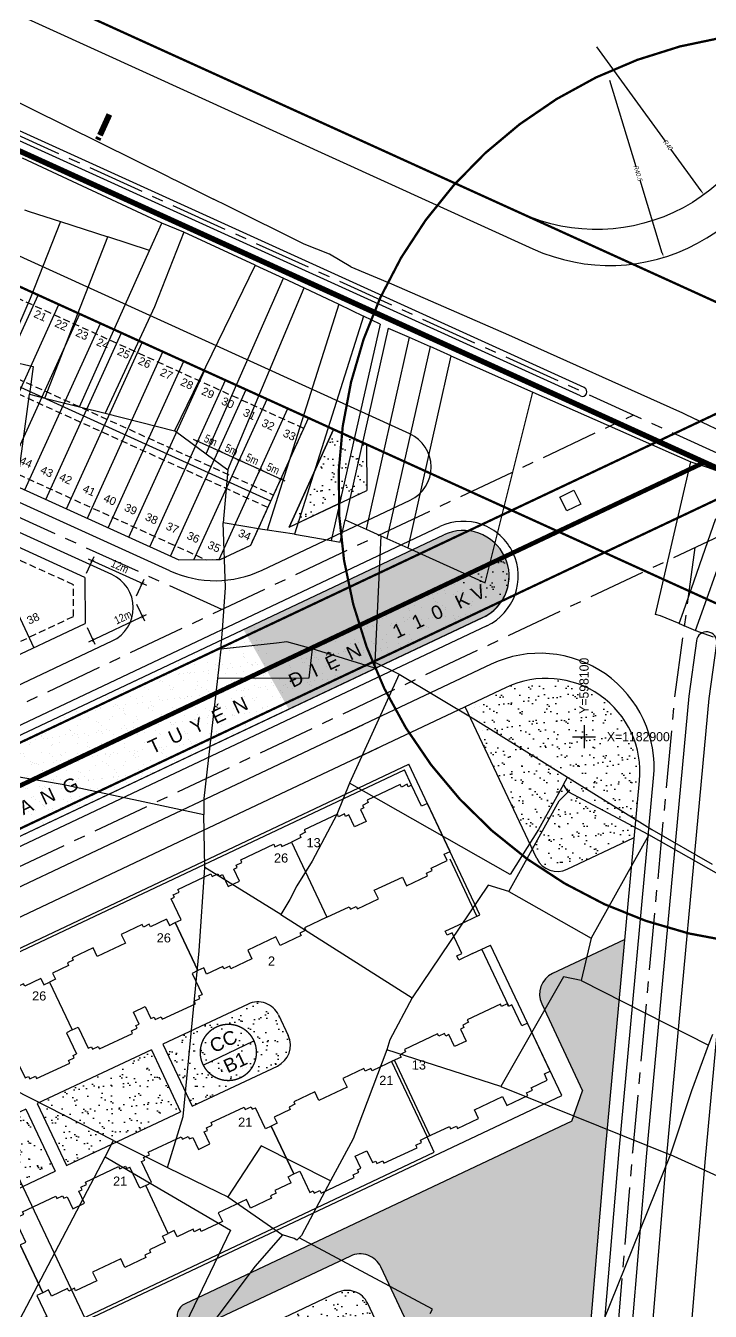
# Model space of a CAD drawing. Extents: x 597165 to 598689, y 1181586 to 1183364.
# Drawn here: x 597977.8 to 598127.6, y 1182774.3 to 1183055.5 of the extents above; entities that cross this region are included whole.
import ezdxf
from ezdxf.enums import TextEntityAlignment as Align

# ---------------------------------------------------------------- set-up
doc = ezdxf.new("R2010")
doc.units = 0
doc.header["$MEASUREMENT"] = 0
for name, pattern in [('CENTER', [2, 1.25, -0.25, 0.25, -0.25]), ('DASHED', [0.75, 0.5, -0.25]), ('LOGIOI', [4, 3, -1])]:
    doc.linetypes.add(name, pattern=pattern)
doc.layers.get('0').update_dxf_attribs({"linetype": 'CONTINUOUS'})
doc.layers.get('DEFPOINTS').update_dxf_attribs({"color": 8, "linetype": 'CONTINUOUS'})
for name, color, linetype in [('CGXD', 3, 'CONTINUOUS'), ('DIM-T', 7, 'CONTINUOUS'), ('DTEXT', 7, 'CONTINUOUS'), ('GT-QLO50-D', 6, 'CONTINUOUS'), ('GT-QLO50-L', 4, 'CONTINUOUS'), ('GT-QLO50-LYTRINH', 7, 'CONTINUOUS'), ('HA-CAY-XANH-KO', 3, 'CONTINUOUS'), ('MOCRANH', 7, 'CONTINUOUS'), ('NE_GRID', 7, 'CONTINUOUS'), ('NEN-HT', 8, 'CONTINUOUS'), ('NET-04', 4, 'CONTINUOUS'), ('NET-LE-CO', 3, 'CONTINUOUS'), ('NET-LENGOAI', 4, 'CONTINUOUS'), ('NET-LETRONG', 5, 'CONTINUOUS'), ('NET-LO-GIOI-DIEN-GIOI', 7, 'CENTER'), ('NET-PLO', 2, 'CONTINUOUS'), ('NET-RANH-DAT', 7, 'CONTINUOUS'), ('NET-TIM', 2, 'CENTER'), ('NUT_GIAO_THONG', 6, 'CONTINUOUS'), ('RANH_QUY_HOACH', 7, 'LOGIOI'), ('RANHGIAODAT', 150, 'LOGIOI'), ('TEXT-SOLO', 7, 'CONTINUOUS')]:
    doc.layers.add(name, color=color, linetype=linetype)
doc.styles.add('AVO', font='VHELVEN.TTF')
doc.styles.add('TEXT', font='VTIMESI.TTF', dxfattribs={"width": 0.8, "height": 1})
doc.styles.add('TOA-DO-TIM', font='VAVON.TTF')
doc.styles.add('VHEL-B', font='VHELVEB.TTF')
doc.styles.add('VHEL-C-R', font='VHELVCN.TTF')
doc.styles.add('VHEL-R', font='VHELVEN.TTF')
doc.dimstyles.new('TL1000', dxfattribs={"dimscale": 0, "dimtxt": 2, "dimasz": 0.7, "dimexe": 1, "dimexo": 1, "dimgap": 0.5, "dimtad": 1, "dimdec": 1, "dimzin": 12, "dimtxsty": 'VHEL-C-R', "dimblk1": 'ARCHTICK', "dimblk2": 'ARCHTICK', "dimsah": 1, "dimcen": -0.09, "dimdle": 1, "dimclrd": 256, "dimclre": 256, "dimclrt": 256, "dimazin": 3, "dimtfac": 0.005, "dimtdec": 1, "dimtix": 1, "dimtmove": 0, "dimatfit": 3, "dimtolj": 1, "dimtzin": 0})
doc.dimstyles.new('TL1000-GT', dxfattribs={"dimtxt": 1, "dimasz": 1, "dimexe": 0, "dimexo": 3, "dimgap": 0.1, "dimtad": 1, "dimdec": 3, "dimlfac": -1, "dimzin": 9, "dimtxsty": 'TEXT', "dimcen": 0, "dimclrd": 2, "dimclre": 2, "dimclrt": 3, "dimaunit": 1, "dimazin": 3, "dimtfac": 0.005, "dimtix": 1, "dimtmove": 0, "dimatfit": 3, "dimtolj": 1, "dimtzin": 0})
pattern_1 = [(37.26582263, (0, 0), (-0.11023521, 3.854130278), [0, -3.04, 0, -3.4, 0, -3.25]), (7.26582263, (0, 0), (3.562592942, 5.629778284), [0, -1.64, 0, -2.74, 0, -1.05]), (327.26582263, (-2.46, 0.01), (6.228277961, -0.014137947), [0, -1, 0, -3.6, 0, -4.7]), (317.26582263, (-2.46, 0.01), (6.019377384, 1.73076346), [0, -0.5, 0, -2.36, 0, -2.7])]

# ---------------------------------------------------------------- blocks, each defined once
blk = doc.blocks.new('A$C4397129B')
at = {"layer": 'NET-04', "linetype": 'CONTINUOUS'}
for p, q in [((2.3, 20), (2.3, 19.4)), ((3.7, 20), (2.3, 20)), ((3.7, 20.6), (3.7, 20)), ((11.7, 20.6), (3.7, 20.6)), ((11.7, 20), (11.7, 20.6)), ((13.1, 20), (11.7, 20)), ((13.1, 19.4), (13.1, 20)), ((17.5, 20), (17.5, 19.4)), ((18.9, 20), (17.5, 20)), ((18.9, 20.6), (18.9, 20)), ((26.9, 20.6), (18.9, 20.6)), ((26.9, 20), (26.9, 20.6)), ((28.3, 20), (26.9, 20)), ((28.3, 19.4), (28.3, 20)), ((0, 19.4), (0, 1.2)), ((2.3, 19.4), (0, 19.4)), ((13.9, 19.4), (13.1, 19.4)), ((13.9, 16.5), (13.9, 19.4)), ((16.7, 19.4), (16.7, 16.5)), ((17.5, 19.4), (16.7, 19.4)), ((29.1, 19.4), (28.3, 19.4)), ((29.1, 14.3), (29.1, 19.4)), ((16.7, 16.5), (13.9, 16.5)), ((30.5, 14.3), (29.1, 14.3)), ((30.5, 2.7), (30.5, 14.3)), ((0, 1.2), (5.4, 1.2)), ((5.4, 1.2), (5.4, 0.6)), ((5.4, 0.6), (6.8, 0.6)), ((6.8, 0.6), (6.8, 0)), ((6.8, 0), (11.9, 0)), ((11.9, 2.1), (18.7, 2.1)), ((11.9, 0), (11.9, 2.1)), ((18.7, 2.1), (18.7, 0)), ((18.7, 0), (23.8, 0)), ((23.8, 0.6), (25.2, 0.6)), ((23.8, 0), (23.8, 0.6)), ((25.2, 1.2), (29.1, 1.2)), ((25.2, 0.6), (25.2, 1.2)), ((29.1, 2.7), (30.5, 2.7)), ((29.1, 1.2), (29.1, 2.7))]:
    blk.add_line(p, q, dxfattribs=at)
blk = doc.blocks.new('A$C48067FD1')
at = {"layer": 'NET-04', "linetype": 'CONTINUOUS'}
for p, q in [((2.2, 20), (3.6, 20)), ((2.2, 19.4), (2.2, 20)), ((3.6, 20.6), (11.6, 20.6)), ((3.6, 20), (3.6, 20.6)), ((11.6, 20.6), (11.6, 20)), ((11.6, 20), (13, 20)), ((13, 20), (13, 19.4)), ((17.4, 20), (18.8, 20)), ((17.4, 19.4), (17.4, 20)), ((18.8, 20.6), (26.8, 20.6)), ((18.8, 20), (18.8, 20.6)), ((26.8, 20.6), (26.8, 20)), ((26.8, 20), (28.2, 20)), ((28.2, 20), (28.2, 19.4)), ((1.4, 19.4), (2.2, 19.4)), ((1.4, 14.3), (1.4, 19.4)), ((13, 19.4), (13.8, 19.4)), ((13.8, 19.4), (13.8, 16.5)), ((16.6, 19.4), (17.4, 19.4)), ((16.6, 16.5), (16.6, 19.4)), ((28.2, 19.4), (29, 19.4)), ((29, 14.3), (29, 19.4)), ((0, 14.3), (1.4, 14.3)), ((0, 2.7), (0, 14.3)), ((13.8, 16.5), (16.6, 16.5)), ((30.4, 14.3), (29, 14.3)), ((30.4, 2.7), (30.4, 14.3)), ((1.4, 2.7), (0, 2.7)), ((1.4, 1.2), (1.4, 2.7)), ((5.3, 1.2), (1.4, 1.2)), ((5.3, 0.6), (5.3, 1.2)), ((6.7, 0.6), (5.3, 0.6)), ((6.7, 0), (6.7, 0.6)), ((11.8, 2.1), (11.8, 0)), ((18.6, 2.1), (11.8, 2.1)), ((18.6, 0), (18.6, 2.1)), ((23.7, 0.6), (23.7, 0)), ((25.1, 0.6), (23.7, 0.6)), ((25.1, 1.2), (25.1, 0.6)), ((29, 1.2), (25.1, 1.2)), ((29, 1.2), (29, 2.7)), ((29, 2.7), (30.4, 2.7)), ((11.8, 0), (6.7, 0)), ((23.7, 0), (18.6, 0))]:
    blk.add_line(p, q, dxfattribs=at)
blk = doc.blocks.new('GRDTICK1')
at = {"layer": 'NE_GRID'}
for p, q in [((-0.05, 0), (0.05, 0)), ((0, 0.05), (0, -0.05))]:
    blk.add_line(p, q, dxfattribs=at)
blk = doc.blocks.new('_ARCHTICK')
at = {"color": 0, "linetype": 'BYBLOCK', "const_width": 0.15}
blk.add_lwpolyline([(-0.5, -0.5), (0.5, 0.5)], dxfattribs=at)
blk = doc.blocks.new('*D1010')
at = {"linetype": 'BYBLOCK'}
for p, q in [((598034.57, 1182955.92), (598028.2, 1182958.82)), ((598029.25, 1182958.72), (598028.69, 1182957.49)), ((598033.8, 1182956.65), (598033.24, 1182955.42))]:
    blk.add_line(p, q, dxfattribs=at)
at = {"layer": 'DEFPOINTS', "color": 0, "linetype": 'BYBLOCK'}
for p in [(598029.11, 1182958.4), (598029.66, 1182959.63), (598034.21, 1182957.56)]:
    blk.add_point(p, dxfattribs=at)
at = {"linetype": 'BYBLOCK', "xscale": 0.7, "yscale": 0.7, "zscale": 0.7}
for p, rotation in [((598029.11, 1182958.4), 155.5524836842479), ((598033.66, 1182956.33), 335.5524836842478)]:
    blk.add_blockref('_ARCHTICK', p, dxfattribs=dict(at, rotation=rotation))
at = {"linetype": 'BYBLOCK', "insert": (598031.96, 1182958.64), "char_height": 1.75, "attachment_point": 5, "rotation": 335.5525, "style": 'VHEL-C-R'}
blk.add_mtext('\\A1;5m', dxfattribs=at)
blk = doc.blocks.new('*D1009')
at = {"linetype": 'BYBLOCK'}
for p, q in [((598030.02, 1182957.99), (598023.64, 1182960.88)), ((598029.25, 1182958.72), (598028.69, 1182957.49))]:
    blk.add_line(p, q, dxfattribs=at)
at = {"layer": 'DEFPOINTS', "color": 0, "linetype": 'BYBLOCK'}
for p in [(598024.55, 1182960.47), (598024.55, 1182960.47), (598029.66, 1182959.63)]:
    blk.add_point(p, dxfattribs=at)
at = {"linetype": 'BYBLOCK', "xscale": 0.7, "yscale": 0.7, "zscale": 0.7}
for p, rotation in [((598024.55, 1182960.47), 155.5524836842479), ((598029.11, 1182958.4), 335.5524836842478)]:
    blk.add_blockref('_ARCHTICK', p, dxfattribs=dict(at, rotation=rotation))
at = {"linetype": 'BYBLOCK', "insert": (598027.41, 1182960.7), "char_height": 1.75, "attachment_point": 5, "rotation": 335.5525, "style": 'VHEL-C-R'}
blk.add_mtext('\\A1;5m', dxfattribs=at)
blk = doc.blocks.new('*D1008')
at = {"linetype": 'BYBLOCK'}
blk.add_line((598025.46, 1182960.06), (598019.09, 1182962.95), dxfattribs=at)
at = {"layer": 'DEFPOINTS', "color": 0, "linetype": 'BYBLOCK'}
for p in [(598020, 1182962.54), (598020, 1182962.54), (598024.55, 1182960.47)]:
    blk.add_point(p, dxfattribs=at)
at = {"linetype": 'BYBLOCK', "xscale": 0.7, "yscale": 0.7, "zscale": 0.7}
for p, rotation in [((598020, 1182962.54), 155.5524836842479), ((598024.55, 1182960.47), 335.5524836842478)]:
    blk.add_blockref('_ARCHTICK', p, dxfattribs=dict(at, rotation=rotation))
at = {"linetype": 'BYBLOCK', "insert": (598022.85, 1182962.77), "char_height": 1.75, "attachment_point": 5, "rotation": 335.5525, "style": 'VHEL-C-R'}
blk.add_mtext('\\A1;5m', dxfattribs=at)
blk = doc.blocks.new('*D1007')
at = {"linetype": 'BYBLOCK'}
blk.add_line((598020.91, 1182962.13), (598014.54, 1182965.02), dxfattribs=at)
at = {"layer": 'DEFPOINTS', "color": 0, "linetype": 'BYBLOCK'}
for p in [(598015.45, 1182964.61), (598015.45, 1182964.61), (598020, 1182962.54)]:
    blk.add_point(p, dxfattribs=at)
at = {"linetype": 'BYBLOCK', "xscale": 0.7, "yscale": 0.7, "zscale": 0.7}
for p, rotation in [((598015.45, 1182964.61), 155.5524836842479), ((598020, 1182962.54), 335.5524836842478)]:
    blk.add_blockref('_ARCHTICK', p, dxfattribs=dict(at, rotation=rotation))
at = {"linetype": 'BYBLOCK', "insert": (598018.3, 1182964.84), "char_height": 1.75, "attachment_point": 5, "rotation": 335.5525, "style": 'VHEL-C-R'}
blk.add_mtext('\\A1;5m', dxfattribs=at)
blk = doc.blocks.new('*D533')
at = {"linetype": 'BYBLOCK'}
for p, q in [((597991.17, 1182935.77), (597992.82, 1182939.41)), ((597991.5, 1182938.91), (598004.24, 1182933.12)), ((598002.09, 1182930.8), (598003.74, 1182934.44))]:
    blk.add_line(p, q, dxfattribs=at)
at = {"layer": 'DEFPOINTS', "color": 0, "linetype": 'BYBLOCK'}
for p in [(597990.75, 1182934.86), (598003.33, 1182933.53), (598001.68, 1182929.89)]:
    blk.add_point(p, dxfattribs=at)
at = {"linetype": 'BYBLOCK', "xscale": 0.7, "yscale": 0.7, "zscale": 0.7}
for p, rotation in [((597992.41, 1182938.5), 155.5524836856923), ((598003.33, 1182933.53), 335.5524836856923)]:
    blk.add_blockref('_ARCHTICK', p, dxfattribs=dict(at, rotation=rotation))
at = {"linetype": 'BYBLOCK', "insert": (597998.44, 1182937.27), "char_height": 1.75, "attachment_point": 5, "rotation": 335.5525, "style": 'VHEL-C-R'}
blk.add_mtext('\\A1;12m', dxfattribs=at)
blk = doc.blocks.new('*D532')
at = {"linetype": 'BYBLOCK'}
for p, q in [((598002.1, 1182928.98), (598003.81, 1182925.37)), ((597991.63, 1182920.72), (598004.29, 1182926.7)), ((597991.25, 1182923.86), (597992.96, 1182920.24))]:
    blk.add_line(p, q, dxfattribs=at)
at = {"layer": 'DEFPOINTS', "color": 0, "linetype": 'BYBLOCK'}
for p in [(598001.68, 1182929.89), (598003.38, 1182926.27), (597990.83, 1182924.76)]:
    blk.add_point(p, dxfattribs=at)
at = {"linetype": 'BYBLOCK', "xscale": 0.7, "yscale": 0.7, "zscale": 0.7}
for p, rotation in [((598003.38, 1182926.27), 25.28251725166791), ((597992.53, 1182921.15), 205.2825172516679)]:
    blk.add_blockref('_ARCHTICK', p, dxfattribs=dict(at, rotation=rotation))
at = {"linetype": 'BYBLOCK', "insert": (597999.11, 1182926.14), "char_height": 1.75, "attachment_point": 5, "rotation": 25.2825, "style": 'VHEL-C-R'}
blk.add_mtext('\\A1;12m', dxfattribs=at)
blk = doc.blocks.new('*D515')
at = {"color": 2, "linetype": 'BYBLOCK'}
for p, q in [((598102.71, 1183050.93), (598117.72, 1183030.25)), ((598125.62, 1183019.37), (598119, 1183028.49))]:
    blk.add_line(p, q, dxfattribs=at)
blk.add_solid([(598125.76, 1183019.47), (598125.49, 1183019.27), (598126.21, 1183018.56)], dxfattribs=at)
at = {"layer": 'DEFPOINTS', "color": 0, "linetype": 'BYBLOCK'}
for p in [(598102.71, 1183050.93), (598126.21, 1183018.56)]:
    blk.add_point(p, dxfattribs=at)
at = {"color": 3, "linetype": 'BYBLOCK', "insert": (598118.36, 1183029.37), "char_height": 1, "attachment_point": 5, "rotation": 305.9817, "style": 'TEXT'}
blk.add_mtext('\\A1;R40', dxfattribs=at)
blk = doc.blocks.new('*D514')
at = {"color": 2, "linetype": 'BYBLOCK'}
for p, q in [((598105.59, 1183043.58), (598111.36, 1183024.7)), ((598117.13, 1183005.8), (598112.25, 1183021.77))]:
    blk.add_line(p, q, dxfattribs=at)
blk.add_solid([(598117.29, 1183005.85), (598116.97, 1183005.75), (598117.42, 1183004.84)], dxfattribs=at)
at = {"layer": 'DEFPOINTS', "color": 0, "linetype": 'BYBLOCK'}
for p in [(598105.59, 1183043.58), (598117.42, 1183004.84)]:
    blk.add_point(p, dxfattribs=at)
at = {"color": 3, "linetype": 'BYBLOCK', "insert": (598111.81, 1183023.23), "char_height": 1, "attachment_point": 5, "rotation": 286.9894, "style": 'TEXT'}
blk.add_mtext('\\A1;R40.5', dxfattribs=at)
blk = doc.blocks.new('*D1059')
at = {"linetype": 'BYBLOCK'}
for p, q in [((597958.71, 1182845.34), (597956, 1182844.06)), ((597956.48, 1182845.39), (597991.41, 1182771.43)), ((597992.79, 1182773.19), (597990.08, 1182771.9))]:
    blk.add_line(p, q, dxfattribs=at)
at = {"layer": 'DEFPOINTS', "color": 0, "linetype": 'BYBLOCK'}
for p in [(597959.62, 1182845.77), (597990.98, 1182772.33), (597993.7, 1182773.61)]:
    blk.add_point(p, dxfattribs=at)
at = {"linetype": 'BYBLOCK', "xscale": 0.7, "yscale": 0.7, "zscale": 0.7}
for p, rotation in [((597956.9, 1182844.49), 115.2825172540889), ((597990.98, 1182772.33), 295.282517254089)]:
    blk.add_blockref('_ARCHTICK', p, dxfattribs=dict(at, rotation=rotation))
at = {"linetype": 'BYBLOCK', "insert": (597975.2, 1182809), "char_height": 1.75, "attachment_point": 5, "rotation": 295.2825, "style": 'VHEL-C-R'}
blk.add_mtext('\\A1;79.8m', dxfattribs=at)

msp = doc.modelspace()

# ---------------------------------------------------------------- hatches: boundary and pattern name
at = {"layer": 'HA-CAY-XANH-KO'}
h = msp.add_hatch(dxfattribs=at)
h.set_pattern_fill('AR-SAND', color=256, scale=2, angle=359.765823, style=0)
h.set_pattern_definition(pattern_1)
h.paths.add_polyline_path([(598047.0352, 1182966.3852), (598045.1983, 1182967.2203), (598035.4872, 1182945.8592), (598046.3447, 1182950.9875, -0.03859023)])
h.paths.add_polyline_path([(598052.3749, 1182963.9576), (598047.0352, 1182966.3852, 0.03859023), (598046.3447, 1182950.9875), (598052.4484, 1182953.8704)])
h = msp.add_hatch(dxfattribs=at)
h.set_pattern_fill('AR-SAND', color=256, scale=2, angle=359.765823, style=0)
h.set_pattern_definition(pattern_1)
h.paths.add_polyline_path([(598082.6448, 1182939.3787, 0.41421224), (598069.3319, 1182944.15), (598048.3124, 1182934.2219, 0.02546966), (598050.8535, 1182924.3629)])
h.paths.add_polyline_path([(598050.8535, 1182924.3629, 0.02511274), (598054.3279, 1182914.9446), (598077.8735, 1182926.0657, 0.41421489), (598082.6448, 1182939.3787)])
h.paths.add_polyline_path([(597944.5058, 1182865.2579), (598087.8714, 1182932.973), (598084.9217, 1182939.2181), (597941.5561, 1182871.503)], flags=9)
h = msp.add_hatch(dxfattribs=at)
h.set_pattern_fill('AR-SAND', color=256, scale=2, angle=359.765823, style=0)
h.set_pattern_definition(pattern_1)
h.paths.add_polyline_path([(598025.4935, 1182923.4441), (598035.4046, 1182906.0066), (598054.3279, 1182914.9446, -0.05061477), (598048.3124, 1182934.2219)], flags=17)
h.paths.add_polyline_path([(597944.5058, 1182865.2579), (598087.8714, 1182932.973), (598084.9217, 1182939.2181), (597941.5561, 1182871.503)], flags=9)
h = msp.add_hatch(dxfattribs=at)
h.set_pattern_fill('AR-SAND', color=256, scale=2, angle=359.765823, style=0)
h.set_pattern_definition(pattern_1)
h.paths.add_polyline_path([(598053.7486, 1182916.3298, -0.02135673), (598050.8536, 1182924.3629), (598033.2558, 1182916.051), (598037.0636, 1182908.4491)])
h.paths.add_polyline_path([(598081.9961, 1182929.6718, 0.25960317), (598082.6448, 1182939.3787), (598050.8536, 1182924.3629, 0.02135673), (598053.7486, 1182916.3298)])
h = msp.add_hatch(dxfattribs=at)
h.set_pattern_fill('AR-SAND', color=256, scale=2, angle=359.765823, style=0)
h.set_pattern_definition(pattern_1)
h.paths.add_polyline_path([(597908.2319, 1182868.0585, 0.41421356), (597906.3234, 1182862.7333), (597908.8858, 1182857.308), (597911.4483, 1182851.8828, 0.29013232), (597915.0651, 1182849.5911, 0.00000458), (597915.0652, 1182849.5911, 0.11076471), (597916.7735, 1182849.9742), (598038.4375, 1182907.4391, -0.05033589), (598028.2419, 1182924.7422)])
h = msp.add_hatch(dxfattribs=at)
h.set_pattern_fill('AR-SAND', color=256, scale=2, angle=359.765823, style=0)
h.set_pattern_definition(pattern_1)
h.paths.add_polyline_path([(598082.8264, 1182910.7101), (598074.013, 1182906.5474), (598089.6783, 1182873.381, 0.29013646), (598094.1993, 1182870.5165, 0.11076548), (598096.3348, 1182870.9954), (598110.8398, 1182877.8465), (598111.9938, 1182890.2792, 0.58076085)])
h = msp.add_hatch(dxfattribs=at)
h.set_pattern_fill('AR-SAND', color=256, scale=2, angle=359.765823, style=0)
h.set_pattern_definition(pattern_1)
h.paths.add_polyline_path([(598099.6978, 1182822.5732), (598097.3121, 1182815.9168), (598012.6916, 1182775.9484, 0.65559822), (598012.8625, 1182770.4488, 0.09506722), (598013.9729, 1182770.2358, 0.11076484), (598015.2541, 1182770.5231), (598048.8721, 1182786.4017, -0.41421356), (598055.5286, 1182784.0161), (598068.5973, 1182756.3472, -0.41421356), (598066.2116, 1182749.6907), (598034.4021, 1182734.6662, 0.41421356), (598032.0164, 1182728.0098), (598032.2299, 1182727.5577), (598095.9591, 1182757.6585), (598100.907, 1182764.7757), (598104.2983, 1182804.3567), (598108.4638, 1182852.2469), (598108.7731, 1182855.58), (598093.1278, 1182848.1904, 0.41421356), (598090.7422, 1182841.5339)])
h = msp.add_hatch(dxfattribs=at)
h.set_pattern_fill('AR-SAND', color=256, scale=2, angle=359.765823, style=0)
h.set_pattern_definition(pattern_1)
h.paths.add_polyline_path([(597977.8456, 1182818.5467), (597959.2188, 1182809.7488, 0.41421356), (597956.8331, 1182803.0923), (597958.9686, 1182798.5712, 0.41421356), (597965.625, 1182796.1856), (597984.2518, 1182804.9835)])
h.paths.add_polyline_path([(598005.3337, 1182831.5299), (597980.3774, 1182819.7425), (597986.7836, 1182806.1793), (598011.7399, 1182817.9668)])
h.paths.add_polyline_path([(598035.2841, 1182834.6169), (598033.1487, 1182839.138, 0.41421356), (598026.4922, 1182841.5237), (598007.8655, 1182832.7258), (598014.2717, 1182819.1626), (598032.8985, 1182827.9605, 0.41421356)])
h = msp.add_hatch(dxfattribs=at)
h.set_pattern_fill('AR-SAND', color=256, scale=2, angle=359.765823, style=0)
h.set_pattern_definition(pattern_1)
h.paths.add_polyline_path([(598019.625, 1182765.952, 0.41421356), (598017.2394, 1182759.2955), (598025.1831, 1182742.4772, 0.41421356), (598031.8396, 1182740.0915), (598058.2239, 1182752.5535, 0.41421356), (598060.6095, 1182759.21), (598052.6658, 1182776.0283, 0.41421356), (598046.0093, 1182778.414)])

# ---------------------------------------------------------------- linework, layer by layer
at = {"layer": 'CGXD', "linetype": 'DASHED', "ltscale": 3}
for points in [[(597947.6676, 1183008.8135), (597889.4381, 1183035.2858), (597884.7563, 1183033.5305), (597879.5978, 1183022.1836), (597941.0458, 1182994.2481), (598032.0799, 1182952.8621), (598038.7016, 1182967.4276)], [(597939.8042, 1182991.517), (597878.3562, 1183019.4526), (597873.1977, 1183008.1056), (597874.953, 1183003.4239), (597933.1825, 1182976.9516), (598017.2885, 1182938.7153), (598020.4159, 1182938.738), (598027.0924, 1182941.8915), (598030.8383, 1182950.1311)], [(597919.7714, 1182893.9687), (597988.3135, 1182926.3428), (597988.2632, 1182933.2405), (597976.6406, 1182938.5244), (597912.9381, 1182908.4361), (597854.8534, 1182881.0013), (597793.1299, 1182851.8477), (597798.4533, 1182840.5772), (597803.1601, 1182838.8903), (597861.6867, 1182866.5339)]]:
    msp.add_lwpolyline(points, close=True, dxfattribs=at)
at = {"layer": 'DTEXT'}
msp.add_line((598016.699, 1182828.1354), (598027.7804, 1182833.4641), dxfattribs=at)
at = {"layer": 'DTEXT', "const_width": 0.3}
msp.add_lwpolyline([(598016.0223, 1182830.9653, 1), (598028.3222, 1182830.915, 1)], format="xyb", close=True, dxfattribs=at)
at = {"layer": 'GT-QLO50-D'}
msp.add_lwpolyline([(598150.0075, 1183094.2893), (598142.2248, 1183044.7231, -0.49599069), (598086.1545, 1183014.5142), (597424.0123, 1183315.5376)], format="xyb", dxfattribs=at)
at = {"layer": 'GT-QLO50-L'}
for points in [[(598116.7655, 1182676.6783, -0.41421356), (598116.2952, 1182677.2062), (598116.9199, 1182688.0308), (598118.2666, 1182708.0367), (598126.5917, 1182807.7394), (598135.8364, 1182907.4154), (598138.0864, 1182923.8226, -0.41421356), (598140.3396, 1182925.5324), (598140.3396, 1182925.5324, -0.41421356), (598142.0493, 1182923.2792), (598139.8112, 1182906.9588), (598136.1246, 1182867.2105, 0.01366886), (598136.1175, 1182867.1014), (598135.1593, 1182841.7713), (598135.3244, 1182828.9063), (598135.2749, 1182825.5569), (598134.8579, 1182810.2401), (598134.5609, 1182807.0372), (598126.2442, 1182707.4352), (598124.9044, 1182687.5316), (598124.2819, 1182676.7453, -0.41421356), (598123.7539, 1182676.2749), (598116.7655, 1182676.6783)], [(598109.7903, 1182708.6758), (598118.1244, 1182808.4856), (598127.3899, 1182908.3858), (598129.0348, 1182920.3805, 0.41421356), (598127.1114, 1182922.9154), (598127.1114, 1182922.9154, 0.41421356), (598124.5766, 1182920.9919), (598122.9182, 1182908.8995), (598113.6417, 1182808.8806), (598105.3029, 1182709.0142)]]:
    msp.add_lwpolyline(points, format="xyb", dxfattribs=at)
msp.add_arc((598105.5896, 1183043.5765), 40.5, 245.552484, 351.06096, dxfattribs=at)
at = {"layer": 'HA-CAY-XANH-KO'}
for p, q in [((598089.6783, 1182873.381), (598074.013, 1182906.5474)), ((598096.3348, 1182870.9954), (598110.8398, 1182877.8465)), ((598108.7731, 1182855.58), (598093.1278, 1182848.1904)), ((598090.7422, 1182841.5339), (598099.6978, 1182822.5732)), ((598097.3121, 1182815.9168), (598099.6978, 1182822.5732)), ((598097.3121, 1182815.9168), (598012.6916, 1182775.9484)), ((598048.8721, 1182786.4017), (598015.2541, 1182770.5231)), ((598068.5973, 1182756.3472), (598055.5286, 1182784.0161)), ((598046.0093, 1182778.414), (598019.625, 1182765.952)), ((598060.6095, 1182759.21), (598052.6658, 1182776.0283))]:
    msp.add_line(p, q, dxfattribs=at)
for centre, radius, start, end in [((598094.1993, 1182875.5165), 5, 205.282517, 295.282517), ((598095.2632, 1182843.6693), 5, 115.282517, 205.282517), ((598051.0075, 1182781.8807), 5, 25.282517, 115.282517), ((598048.1447, 1182773.8929), 5, 25.282517, 115.282517), ((598013.9729, 1182773.2358), 3, 115.282517, 295.282517)]:
    msp.add_arc(centre, radius, start, end, dxfattribs=at)
at = {"layer": 'MOCRANH'}
msp.add_lwpolyline([(598297.3967, 1182239.54), (598213.8261, 1182511.342), (598335.1729, 1182835.3919), (598344.6661, 1182860.743), (597547.8605, 1183222.9796), (597536.9709, 1183198.2708), (597494.1637, 1183101.1393), (597439.7212, 1182974.4588), (597407.6696, 1182885.2338), (597394.7271, 1182848.3776), (597374.3757, 1182758.7003), (597340.8217, 1182551.4599), (597340.2111, 1182461.6352), (597341.3721, 1182437.3595)], dxfattribs=at)
msp.add_lwpolyline([(598297.3967, 1182239.54), (598213.8261, 1182511.342), (598335.1729, 1182835.3919), (598344.6661, 1182860.743), (597547.8605, 1183222.9796), (597536.9709, 1183198.2708), (597494.1637, 1183101.1393), (597439.7212, 1182974.4588), (597407.6696, 1182885.2338), (597394.7271, 1182848.3776), (597374.3757, 1182758.7003), (597340.8217, 1182551.4599), (597340.2111, 1182461.6352), (597341.3721, 1182437.3595)], dxfattribs=at)
at = {"layer": 'NEN-HT', "linetype": 'CONTINUOUS'}
for p, q in [((598009.26, 1183022.37), (597964.35, 1183044.59)), ((598007.63, 1183012.35), (597977.11, 1183026.51)), ((598009.26, 1183022.37), (598011.5, 1183021.26)), ((598011.5, 1183021.26), (598018.96, 1183017.57)), ((598021.9, 1183016.13), (598018.96, 1183017.57)), ((598038.78, 1183007.76), (598021.9, 1183016.13)), ((597977.57, 1183015.26), (597978.59, 1183014.85)), ((597978.59, 1183014.85), (597985.45, 1183012.72)), ((597985.45, 1183012.72), (597978.8, 1182995.86)), ((597985.45, 1183012.72), (597995.83, 1183009.31)), ((598004.95, 1183006.32), (598007.63, 1183012.35)), ((598012.43, 1183010.35), (598007.63, 1183012.35)), ((597982.01, 1182974.07), (597995.83, 1183009.31)), ((598004.95, 1183006.32), (597995.83, 1183009.31)), ((598012.43, 1183010.35), (598006.02, 1182994.02)), ((598028.06, 1183003.15), (598012.43, 1183010.35)), ((598044.31, 1183005.53), (598038.78, 1183007.76)), ((597989.61, 1182972.16), (598004.95, 1183006.32)), ((598048.94, 1183002.76), (598044.31, 1183005.53)), ((598028.06, 1183003.15), (598010.42, 1182966.92)), ((598028.06, 1183003.15), (598034.21, 1183000.31)), ((598048.94, 1183002.76), (598057.9, 1182999.06)), ((598017.34, 1182961.88), (598034.21, 1183000.31)), ((598034.21, 1183000.31), (598038.73, 1182998.18)), ((598022.03, 1182958.38), (598038.73, 1182998.18)), ((598038.73, 1182998.18), (598046.35, 1182994.58)), ((598057.9, 1182999.06), (598083.45, 1182987.87)), ((597978.8, 1182995.86), (597976.26, 1182989.96)), ((598006.02, 1182994.02), (597995.24, 1182970.74)), ((598046.35, 1182994.58), (598030.69, 1182945.19)), ((598046.35, 1182994.58), (598051.78, 1182992.02)), ((598051.78, 1182992.02), (598036.63, 1182944.32)), ((598055.37, 1182990.26), (598051.78, 1182992.02)), ((598055.37, 1182990.26), (598044.7, 1182942.9)), ((598057.17, 1182989.38), (598047.76, 1182947.43)), ((598057.17, 1182989.38), (598061.74, 1182987.36)), ((598061.74, 1182987.36), (598052.32, 1182945.38)), ((598066.31, 1182985.34), (598056.88, 1182943.33)), ((598061.74, 1182987.36), (598066.31, 1182985.34)), ((598070.88, 1182983.31), (598066.31, 1182985.34)), ((598083.45, 1182987.87), (598120.86, 1182971.15)), ((598070.88, 1182983.31), (598061.44, 1182941.28)), ((598070.88, 1182983.31), (598088.8, 1182975.36)), ((597974.44, 1182982.11), (597979.49, 1182980.96)), ((597979.49, 1182980.96), (597978.67, 1182974.91)), ((597972.97, 1182932.73), (597978.67, 1182974.91)), ((597978.67, 1182974.91), (597982.01, 1182974.07)), ((597982.01, 1182974.07), (597989.61, 1182972.16)), ((598078.4, 1182933.64), (598088.8, 1182975.36)), ((598088.8, 1182975.36), (598123.34, 1182960.12)), ((597989.61, 1182972.16), (597995.24, 1182970.74)), ((598120.86, 1182971.15), (598121.39, 1182970.9)), ((597995.24, 1182970.74), (598010.42, 1182966.92)), ((598121.39, 1182970.9), (598124.55, 1182969.4)), ((598131.62, 1182966.04), (598124.55, 1182969.4)), ((598010.42, 1182966.92), (598010.64, 1182966.86)), ((598010.64, 1182966.86), (598017.34, 1182961.88)), ((598017.34, 1182961.88), (598022.03, 1182958.38)), ((598115.67, 1182926.72), (598123.34, 1182960.12)), ((598123.34, 1182960.12), (598127.17, 1182958.87)), ((598022.03, 1182958.38), (598021.02, 1182946.79)), ((598127.17, 1182958.87), (598132.1, 1182957.04)), ((598094.73, 1182952.41), (598097.8, 1182953.89)), ((598096.23, 1182949.41), (598094.73, 1182952.41)), ((598097.8, 1182953.89), (598099.28, 1182950.89)), ((598099.28, 1182950.89), (598096.23, 1182949.41)), ((598021.56, 1182932.64), (598021.02, 1182946.79)), ((598029.62, 1182945.32), (598021.02, 1182946.79)), ((598046.67, 1182942.55), (598047.76, 1182947.43)), ((598047.76, 1182947.43), (598052.32, 1182945.38)), ((598121.78, 1182927.38), (598128.81, 1182947.72)), ((598030.69, 1182945.19), (598029.62, 1182945.32)), ((598036.63, 1182944.32), (598030.69, 1182945.19)), ((598036.63, 1182944.32), (598044.7, 1182942.9)), ((598052.32, 1182945.38), (598055.53, 1182943.93)), ((598055.53, 1182943.93), (598054.21, 1182916.33)), ((598055.53, 1182943.93), (598056.88, 1182943.33)), ((598056.88, 1182943.33), (598061.44, 1182941.28)), ((598044.7, 1182942.9), (598046.67, 1182942.55)), ((598061.44, 1182941.28), (598078.4, 1182933.64)), ((598125.42, 1182926.07), (598130.31, 1182939.77)), ((598020.86, 1182923.27), (598021.56, 1182932.64)), ((598116.7, 1182926.44), (598115.67, 1182926.72)), ((598120.85, 1182924.76), (598116.7, 1182926.44)), ((598120.85, 1182924.76), (598121.78, 1182927.38)), ((598120.85, 1182924.76), (598124.4, 1182923.23)), ((598124.4, 1182923.23), (598125.42, 1182926.07)), ((598020.51, 1182919.16), (598020.86, 1182923.27)), ((598034.96, 1182920.75), (598032.73, 1182920.49)), ((598040.51, 1182919.23), (598034.96, 1182920.75)), ((598124.4, 1182923.23), (598128.26, 1182921.86)), ((598020.51, 1182919.16), (598019.78, 1182912.7)), ((598032.73, 1182920.49), (598020.51, 1182919.16)), ((598040.51, 1182919.23), (598039.78, 1182912.77)), ((598054.26, 1182915), (598040.51, 1182919.23)), ((598054.21, 1182916.33), (598054.26, 1182915)), ((598054.21, 1182916.33), (598059.53, 1182913.66)), ((598019.78, 1182912.7), (598016.79, 1182886.45)), ((598039.78, 1182912.77), (598019.78, 1182912.7)), ((598059.53, 1182913.66), (598048.67, 1182889.87)), ((598059.53, 1182913.66), (598076.22, 1182903.71)), ((598076.22, 1182903.71), (598096.4, 1182891.16)), ((597970.76, 1182892.17), (597985.79, 1182889.61)), ((597985.79, 1182889.61), (598016.84, 1182882.95)), ((598048.67, 1182889.87), (598045.9, 1182882.98)), ((598083.81, 1182869.85), (598048.67, 1182889.87)), ((598095.52, 1182889.57), (598090.06, 1182879.71)), ((598095.52, 1182889.57), (598096.4, 1182891.16)), ((598096.53, 1182887.95), (598095.52, 1182889.57)), ((598096.4, 1182891.16), (598114.85, 1182879.69)), ((598094.54, 1182885.94), (598096.53, 1182887.95)), ((598114.15, 1182878.54), (598096.53, 1182887.95)), ((598016.79, 1182886.45), (598016.84, 1182882.95)), ((598083.57, 1182866.11), (598094.54, 1182885.94)), ((598017, 1182871.4), (598016.84, 1182882.95)), ((598045.9, 1182882.98), (598040.5, 1182872.78)), ((598090.06, 1182879.71), (598083.81, 1182869.85)), ((598114.15, 1182878.54), (598101.56, 1182855.94)), ((598136.42, 1182865.94), (598114.15, 1182878.54)), ((598114.85, 1182879.69), (598128.02, 1182872.13)), ((598040.5, 1182872.78), (598037.19, 1182867.35)), ((598015.82, 1182853.17), (598017, 1182871.4)), ((598033.67, 1182861.12), (598017, 1182871.4)), ((598037.19, 1182867.35), (598035.64, 1182864.37)), ((598079.02, 1182867.52), (598062.38, 1182842.85)), ((598083.57, 1182866.11), (598079.02, 1182867.52)), ((598035.64, 1182864.37), (598033.67, 1182861.12)), ((598083.57, 1182866.11), (598101.56, 1182855.94)), ((598033.67, 1182861.12), (598062.38, 1182842.85)), ((598101.56, 1182855.94), (598099.34, 1182846.68)), ((598012.31, 1182816.89), (598015.82, 1182853.17)), ((598095.49, 1182847.44), (598081.79, 1182823.5)), ((598099.34, 1182846.68), (598095.49, 1182847.44)), ((598099.34, 1182846.68), (598127.23, 1182832.56)), ((598062.38, 1182842.85), (598057.53, 1182833.68)), ((597997.08, 1182811.67), (597950.43, 1182835.3)), ((598057.53, 1182833.68), (598056.87, 1182831.48)), ((598127.23, 1182832.56), (598128.2, 1182834.97)), ((598056.87, 1182831.48), (598049.45, 1182812.05)), ((598081.79, 1182823.5), (598056.87, 1182831.48)), ((598123.58, 1182822.6), (598127.23, 1182832.56)), ((598081.79, 1182823.5), (598118.92, 1182808.52)), ((598118.92, 1182808.52), (598123.58, 1182822.6)), ((598008.87, 1182805.76), (598012.31, 1182816.89)), ((597995.21, 1182808.11), (597997.08, 1182811.67)), ((597997.08, 1182811.67), (598008.87, 1182805.76)), ((598049.45, 1182812.05), (598044.52, 1182802.82)), ((597974.25, 1182768.11), (597995.21, 1182808.11)), ((597995.21, 1182808.11), (598022.67, 1182792.03)), ((598029.38, 1182810.51), (598022.08, 1182799.38)), ((598044.52, 1182802.82), (598029.38, 1182810.51)), ((598099.28, 1182759.88), (598118.92, 1182808.52)), ((598164.56, 1182787.92), (598118.92, 1182808.52)), ((598008.87, 1182805.76), (598019.98, 1182800.4)), ((598044.52, 1182802.82), (598038.15, 1182790.89)), ((598019.98, 1182800.4), (598022.08, 1182799.38)), ((598022.08, 1182799.38), (598034.02, 1182791.01)), ((598022.67, 1182792.03), (598005.98, 1182757.37)), ((598034.02, 1182791.01), (598028.02, 1182784.18)), ((598036.59, 1182790.24), (598034.02, 1182791.01)), ((598037.17, 1182789.84), (598036.59, 1182790.24)), ((598037.7, 1182790.41), (598037.17, 1182789.84)), ((598038.15, 1182790.89), (598037.7, 1182790.41)), ((598066.81, 1182774.79), (598037.7, 1182790.41)), ((598028.02, 1182784.18), (598007.58, 1182756.95)), ((598066.36, 1182773.86), (598066.81, 1182774.79))]:
    msp.add_line(p, q, dxfattribs=at)
at = {"layer": 'NET-04', "color": 2}
for p, q in [((597923.9515, 1182828.9234), (598061.6631, 1182893.968)), ((598077.2089, 1182861.0547), (598061.6631, 1182893.968)), ((598072.5974, 1182858.8765), (598077.2089, 1182861.0547)), ((598075.587, 1182852.5471), (598079.5655, 1182854.4262)), ((598095.1113, 1182821.5129), (598079.5655, 1182854.4262)), ((597958.0326, 1182756.7672), (598095.1113, 1182821.5129))]:
    msp.add_line(p, q, dxfattribs=at)
at = {"layer": 'NET-04'}
for p, q in [((597924.8834, 1182828.5894), (598060.6962, 1182892.7371)), ((598062.2764, 1182889.3916), (598060.6962, 1182892.7371)), ((598076.576, 1182860.7557), (598070.6822, 1182873.2338)), ((598083.5604, 1182841.0512), (598077.6667, 1182853.5293)), ((598067.2339, 1182809.1198), (598065.6537, 1182812.4654)), ((597958.3666, 1182757.6991), (598067.2339, 1182809.1198))]:
    msp.add_line(p, q, dxfattribs=at)
at = {"layer": 'NET-04', "color": 2}
msp.add_lwpolyline([(598075.587, 1182852.5471), (598072.6031, 1182851.1377), (598072.176, 1182852.0419), (598073.2611, 1182852.5544), (598071.1257, 1182857.0755), (598070.0406, 1182856.563), (598069.6135, 1182857.4672), (598072.5974, 1182858.8765)], dxfattribs=at)
at = {"layer": 'NET-LE-CO'}
for p, q in [((598026.4922, 1182841.5237), (598007.8655, 1182832.7258)), ((598033.1487, 1182839.138), (598035.2841, 1182834.6169)), ((598005.3337, 1182831.5299), (597980.3774, 1182819.7425)), ((598005.3337, 1182831.5299), (598011.7399, 1182817.9668)), ((598007.8655, 1182832.7258), (598014.2717, 1182819.1626)), ((598014.2717, 1182819.1626), (598032.8985, 1182827.9605)), ((597980.3774, 1182819.7425), (597986.7836, 1182806.1793)), ((597977.8456, 1182818.5467), (597959.2188, 1182809.7488)), ((597977.8456, 1182818.5467), (597984.2518, 1182804.9835)), ((597986.7836, 1182806.1793), (598011.7399, 1182817.9668)), ((597965.625, 1182796.1856), (597984.2518, 1182804.9835))]:
    msp.add_line(p, q, dxfattribs=at)
for centre, start, end in [((598028.6276, 1182837.0026), 25.282517, 115.282517), ((598030.7631, 1182832.4815), 295.282517, 25.282517)]:
    msp.add_arc(centre, 5, start, end, dxfattribs=at)
at = {"layer": 'NET-LENGOAI', "ltscale": 20}
for p, q in [((597421.5292, 1183310.0755), (598088.8282, 1183006.7077)), ((598099.2082, 1182974.5265), (597765.3561, 1183126.3025)), ((598100.0359, 1182976.3472), (597766.1838, 1183128.1232)), ((598061.8535, 1182966.2435), (597895.6561, 1183041.8002)), ((598009.3744, 1182936.2756), (597871.7356, 1182998.849)), ((598029.557, 1182936.4227), (598061.9593, 1182951.7271)), ((597996.6749, 1182935.4581), (597962.8599, 1182950.8311)), ((597907.3777, 1182869.8669), (598068.4777, 1182945.9584)), ((598084.4533, 1182940.2328), (598084.4533, 1182940.2328)), ((598078.7277, 1182924.2573), (597917.6277, 1182848.1658)), ((597805.854, 1182830.7622), (597996.7807, 1182920.9416)), ((598079.656, 1182915.8483), (597992.025, 1182874.458)), ((598046.9563, 1182900.4034), (598051.7229, 1182902.6549)), ((598107.6648, 1182809.4073), (598115.2262, 1182890.9342)), ((597992.025, 1182874.458), (597916.9754, 1182839.0102)), ((598103.4541, 1182758.9793), (598107.6648, 1182809.4073))]:
    msp.add_line(p, q, dxfattribs=at)
for centre, radius, start, end in [((598099.6221, 1182975.4369), 1, 245.552484, 65.552484), ((598058.5426, 1182958.9608), 8, 295.282517, 65.552484), ((598073.6027, 1182935.1079), 12, 25.282517, 115.282517), ((598073.6027, 1182935.1079), 12, 295.282517, 25.282517), ((597993.3641, 1182928.1753), 8, 295.282517, 65.552484), ((598019.307, 1182958.1238), 24, 245.552484, 295.282517), ((598090.3331, 1182893.243), 25, 354.7011, 115.282517)]:
    msp.add_arc(centre, radius, start, end, dxfattribs=at)
at = {"layer": 'NET-LETRONG'}
for p, q in [((598039.7363, 1182969.7034), (597889.5301, 1183037.9902)), ((597872.9757, 1183001.5766), (598011.3431, 1182938.6719)), ((598027.0924, 1182941.8915), (598039.7363, 1182969.7034)), ((598035.4872, 1182945.8592), (598045.1999, 1182967.2236)), ((598045.1999, 1182967.2236), (598035.4872, 1182945.8592)), ((598047.0357, 1182966.389), (598045.1999, 1182967.2236)), ((598052.3749, 1182963.9617), (598052.4484, 1182953.8704)), ((598035.4872, 1182945.8592), (598052.4484, 1182953.8704)), ((598035.4872, 1182945.8592), (598046.3447, 1182950.9875)), ((597908.2319, 1182868.0585), (598069.3319, 1182944.15)), ((598020.4159, 1182938.738), (598027.0924, 1182941.8915)), ((598011.3431, 1182938.6719), (598020.4159, 1182938.738)), ((598082.6448, 1182939.3787), (598082.6448, 1182939.3787)), ((597990.7515, 1182934.8555), (597990.825, 1182924.7642)), ((598077.8735, 1182926.0657), (597916.7735, 1182849.9742)), ((597916.7735, 1182849.9742), (598077.8735, 1182926.0657)), ((597920.8391, 1182891.7082), (597990.825, 1182924.7642)), ((598082.9925, 1182910.7886), (598012.6718, 1182877.5744)), ((598050.3633, 1182895.377), (598055.0943, 1182897.6116)), ((598104.6764, 1182809.6706), (598112.16, 1182890.359)), ((598012.6718, 1182877.5744), (597920.4421, 1182834.012)), ((598100.513, 1182759.8094), (598104.6764, 1182809.6706))]:
    msp.add_line(p, q, dxfattribs=at)
at = {"layer": 'NET-LETRONG', "ltscale": 20}
for p, q in [((598052.3749, 1182963.9617), (598045.1999, 1182967.2236)), ((597990.7515, 1182934.8555), (597958.5035, 1182949.5161))]:
    msp.add_line(p, q, dxfattribs=at)
at = {"layer": 'NET-LETRONG'}
for centre, radius, start, end in [((598146.2924, 1182954.2196), 100, 173.010087, 181.852165), ((598073.6027, 1182935.1079), 10, 25.282517, 115.282517), ((598073.6027, 1182935.1079), 10, 295.282517, 25.282517), ((598073.6027, 1182935.1079), 10, 295.282517, 0), ((598091.7476, 1182892.2522), 20.5, 354.7011, 115.282517)]:
    msp.add_arc(centre, radius, start, end, dxfattribs=at)
at = {"layer": 'NET-LO-GIOI-DIEN-GIOI', "color": 5, "ltscale": 20, "const_width": 0.5}
for points in [[(598368.3298, 1182886.2315), (597424.0123, 1183315.5376)], [(598343.4983, 1182831.6111), (597399.4473, 1183260.796)]]:
    msp.add_lwpolyline(points, dxfattribs=at)
at = {"layer": 'NET-LO-GIOI-DIEN-GIOI', "ltscale": 20, "const_width": 0.5}
for points in [[(598248.7143, 1183027.2178), (597268.9157, 1182564.4349)], [(598255.9747, 1183011.8462), (597276.1761, 1182549.0632)]]:
    msp.add_lwpolyline(points, dxfattribs=at)
at = {"layer": 'NET-PLO'}
for p, q in [((597964.0097, 1182960.1906), (597980.5641, 1182996.6043)), ((597968.5614, 1182958.1214), (597985.1158, 1182994.535)), ((597973.1132, 1182956.0521), (597989.6675, 1182992.4657)), ((597977.6649, 1182953.9828), (597994.2192, 1182990.3964)), ((597982.2166, 1182951.9135), (597998.7709, 1182988.3271)), ((597986.7683, 1182949.8442), (598003.3226, 1182986.2578)), ((597991.32, 1182947.7749), (598007.8743, 1182984.1885)), ((597995.8717, 1182945.7056), (598012.4261, 1182982.1192)), ((598000.4234, 1182943.6363), (598016.9778, 1182980.0499)), ((598004.9751, 1182941.567), (598021.5295, 1182977.9806)), ((598009.5268, 1182939.4977), (598026.0812, 1182975.9113)), ((598014.6548, 1182938.6961), (598030.6329, 1182973.842)), ((598020.1655, 1182938.7362), (598035.1846, 1182971.7727)), ((597971.0713, 1182937.5527), (597979.613, 1182919.4685))]:
    msp.add_line(p, q, dxfattribs=at)
msp.add_lwpolyline([(598031.4591, 1182951.4966), (597940.425, 1182992.8825), (597876.7012, 1183021.8527)], dxfattribs=at)
at = {"layer": 'NET-RANH-DAT', "color": 1, "linetype": 'DASHED', "ltscale": 20, "const_width": 1, "flags": 128}
msp.add_lwpolyline([(598126.1169, 1182959.9116), (597667.9131, 1182743.4907), (597347.4026, 1182592.1057)], dxfattribs=at)
at = {"layer": 'NET-TIM', "ltscale": 10}
for p, q in [((598148.9609, 1182953.0064), (597411.5966, 1183288.2274)), ((598020.7169, 1182927.8236), (597718.4012, 1183065.2625)), ((597295.449, 1182585.2617), (598110.7818, 1182970.3634)), ((598117.7838, 1182955.9757), (598032.8807, 1182915.8739)), ((598148.9609, 1182953.0064), (597309.1156, 1182556.3269)), ((598119.9371, 1182909.242), (598124.3444, 1182941.3794))]:
    msp.add_line(p, q, dxfattribs=at)
msp.add_lwpolyline([(598097.8295, 1182447.826), (598097.8114, 1182467.826), (598097.7727, 1182507.7872), (598097.7574, 1182527.8287), (598097.7441, 1182542.5865), (598097.7554, 1182547.8574), (598097.7392, 1182567.8694), (598097.8067, 1182587.9701), (598097.9932, 1182608.0802), (598098.3611, 1182628.2991), (598098.7746, 1182643.1864), (598098.9597, 1182648.5985), (598099.8189, 1182668.7503), (598100.1229, 1182674.6819), (598100.9509, 1182689.029), (598102.3113, 1182709.2398), (598110.6533, 1182809.1439), (598119.9371, 1182909.242)], dxfattribs=at)
at = {"layer": 'NUT_GIAO_THONG', "color": 6, "linetype": 'DASHED', "ltscale": 10, "const_width": 0.5}
msp.add_lwpolyline([(598240.0874, 1182988.8967, 3723.40437773), (598240.1246, 1182988.7959, 3723.40437773)], format="xyb", dxfattribs=at)
at = {"layer": 'RANH_QUY_HOACH', "color": 1, "linetype": 'DASHED', "ltscale": 20, "const_width": 1.2, "flags": 128}
msp.add_lwpolyline([(598213.8261, 1182511.342), (598335.1729, 1182835.3919), (598344.6661, 1182860.743), (597547.8605, 1183222.9796), (597536.9709, 1183198.2708), (597494.1637, 1183101.1393), (597439.7212, 1182974.4588), (597407.6696, 1182885.2338), (597394.7271, 1182848.3776), (597374.3757, 1182758.7003), (597340.8217, 1182551.4599), (597340.2111, 1182461.6352), (597341.3721, 1182437.3595), (597345.3594, 1182366.2568), (597347.4489, 1182325.7368), (597346.6708, 1182267.2097), (597396.7196, 1181936.6184), (597442.3642, 1181957.8696), (597465.633, 1181971.3486), (597501.0995, 1181986.0417), (597656.5869, 1182038.5657), (597738.2962, 1182063.5406), (597807.4868, 1182085.32), (597867.7896, 1182104.3029), (597882.6286, 1182108.9741), (597915.464, 1182119.3104), (597990.1043, 1182142.8066), (598023.5178, 1182153.3249), (598090.3046, 1182174.3489), (598179.3376, 1182202.3758), (598297.3967, 1182239.54)], close=True, dxfattribs=at)
at = {"layer": 'RANH_QUY_HOACH', "color": 1, "linetype": 'CONTINUOUS', "ltscale": 20, "flags": 128}
msp.add_lwpolyline([(598297.3967, 1182239.54), (598213.8261, 1182511.342), (598335.1729, 1182835.3919), (598344.6661, 1182860.743), (597547.8605, 1183222.9796), (597536.9709, 1183198.2708), (597494.1637, 1183101.1393), (597439.7212, 1182974.4588), (597407.6696, 1182885.2338), (597394.7271, 1182848.3776), (597374.3757, 1182758.7003), (597340.8217, 1182551.4599), (597340.2111, 1182461.6352), (597341.3721, 1182437.3595)], dxfattribs=at)
at = {"layer": 'RANHGIAODAT', "color": 160, "linetype": 'CONTINUOUS', "ltscale": 2.5}
msp.add_lwpolyline([(598293.6241, 1182251.8099), (598213.8261, 1182511.342), (598335.1729, 1182835.3919), (598335.1729, 1182835.3919), (598335.1729, 1182835.3919), (598335.1729, 1182835.3919), (597536.9709, 1183198.2708), (597536.9709, 1183198.2708), (597536.9709, 1183198.2708), (597536.9709, 1183198.2708), (597536.9709, 1183198.2708), (597536.9709, 1183198.2708), (597536.9709, 1183198.2708), (597536.9709, 1183198.2708), (597536.9709, 1183198.2708), (597494.1637, 1183101.1393), (597439.7212, 1182974.4588), (597407.6696, 1182885.2338), (597394.7271, 1182848.3776), (597374.3757, 1182758.7003), (597340.8217, 1182551.4599), (597340.2111, 1182461.6352), (597341.3721, 1182437.3595)], dxfattribs=at)

# ---------------------------------------------------------------- block references
at = {"layer": 'NE_GRID', "xscale": 50, "yscale": 50, "zscale": 50}
msp.add_blockref('GRDTICK1', (598100, 1182900), dxfattribs=at)
at = {"layer": 'NET-04'}
for name, p, rotation in [('A$C4397129B', (598044.2492, 1182859.4217), 25.28251726375894), ('A$C4397129B', (598066.1662, 1182811.3803), 25.28251726375894), ('A$C4397129B', (598058.0012, 1182830.3061), 205.2825172544089), ('A$C48067FD1', (598010.195, 1182788.9252), 25.2825172544089), ('A$C48067FD1', (597982.707, 1182775.9419), 25.2825172544089)]:
    msp.add_blockref(name, p, dxfattribs=dict(at, rotation=rotation))
at = {"layer": 'NET-04', "xscale": -1}
for name, p, rotation in [('A$C4397129B', (598044.2492, 1182859.4217), 25.2825172544089), ('A$C48067FD1', (597981.9222, 1182848.7841), 205.2825172544089), ('A$C48067FD1', (597954.4341, 1182835.8008), 205.2825172544089), ('A$C4397129B', (597947.8681, 1182778.2875), 205.2825172544089)]:
    msp.add_blockref(name, p, dxfattribs=dict(at, rotation=rotation))

# ---------------------------------------------------------------- texts
at = {"layer": 'DTEXT', "style": 'VHEL-R', "width": 2}
msp.add_text('T     R     Ò     N     H                Q     U     A     N     G                N     G     H     Ò', height=5, rotation=335.552484, dxfattribs=at).set_placement((597783.5322, 1183127.2763), align=Align.CENTER)
at = {"layer": 'DTEXT'}
for s, style, p in [('H  AØ  N  H           L  A  N  G               T  U  Y  EÁ  N         Ñ  I  EÄ  N       1  1  0   K V', 'VHEL-B', (597944.457, 1182867.2934)), ('CC', 'VHEL-R', (598018.99, 1182830.7446)), ('B1', 'VHEL-R', (598022.0135, 1182826.3373))]:
    msp.add_text(s, height=3, rotation=25.282517, dxfattribs=dict(at, style=style)).set_placement(p)
at = {"layer": 'DTEXT', "style": 'VHEL-B'}
for s, p in [('13', (598040.8269, 1182875.8334)), ('26', (598033.7101, 1182872.4719)), ('26', (598008.0487, 1182855.0059)), ('2', (598031.613, 1182849.9284)), ('26', (597980.7794, 1182842.3043)), ('13', (598063.8532, 1182827.2025)), ('21', (598056.7364, 1182823.841)), ('21', (598025.8624, 1182814.6815)), ('21', (597998.495, 1182801.7833))]:
    msp.add_text(s, height=2, rotation=359.765823, dxfattribs=at).set_placement(p, align=Align.CENTER)
at = {"layer": 'GT-QLO50-LYTRINH', "style": 'TOA-DO-TIM'}
msp.add_text('Y=598100', height=2, rotation=90, dxfattribs=at).set_placement((598101, 1182905))
msp.add_text('X=1182900', height=2, dxfattribs=at).set_placement((598105, 1182899))
at = {"layer": 'TEXT-SOLO', "color": 3, "style": 'AVO'}
for s, rotation, p in [('21', 335.786661, (597980.6903, 1182991.3035)), ('22', 335.786661, (597985.2505, 1182989.2528)), ('23', 335.786661, (597989.8106, 1182987.2022)), ('24', 335.786661, (597994.3707, 1182985.1515)), ('25', 335.786661, (597998.9308, 1182983.1008)), ('26', 335.786661, (598003.491, 1182981.0501)), ('27', 335.786661, (598008.2882, 1182978.5517)), ('28', 335.786661, (598012.7671, 1182976.4133)), ('29', 335.786661, (598017.3602, 1182974.3943)), ('30', 335.786661, (598021.7156, 1182972.238)), ('31', 335.786661, (598026.4569, 1182969.7455)), ('32', 335.786661, (598030.5371, 1182967.4575)), ('33', 335.786661, (598035.1998, 1182965.2193)), ('44', 335.786661, (597977.5433, 1182959.2434)), ('43', 335.786661, (597982.1035, 1182957.1928)), ('42', 335.786661, (597986.2304, 1182955.647)), ('41', 335.786661, (597991.3525, 1182953.0748)), ('40', 335.786661, (597995.9127, 1182951.0242)), ('39', 335.786661, (598000.4728, 1182948.9735)), ('38', 335.786661, (598005.0329, 1182946.9228)), ('37', 335.786661, (598009.593, 1182944.8721)), ('36', 335.786661, (598014.1531, 1182942.8214)), ('34', 335.786661, (598025.3877, 1182943.3709)), ('35', 335.786661, (598018.7133, 1182940.7708)), ('38', 25.516695, (597979.8335, 1182925.0729))]:
    msp.add_text(s, height=1.75, rotation=rotation, dxfattribs=at).set_placement(p, align=Align.CENTER)

# ---------------------------------------------------------------- dimensions: what is measured, and where the dimension line sits
at = {"layer": 'DIM-T'}
for center, mpoint, picture, middle in [((598102.7089, 1183050.9278), (598126.21, 1183018.5596), '*D515', (598118.3607, 1183029.3704)), ((598105.5896, 1183043.5765), (598117.4234, 1183004.844), '*D514', (598111.8054, 1183023.232))]:
    dim = msp.add_radius_dim(center=center, mpoint=mpoint, dimstyle='TL1000-GT', override={"dimtxt": 1.75}, dxfattribs=at)
    dim.commit()
    dim.dimension.update_dxf_attribs({"geometry": picture, "text_midpoint": middle, "dimtype": 164})
at = {"layer": 'DIM-T', "color": 1}
for base, p1, p2, picture, middle in [((598015.4506, 1182964.6094), (598020.0023, 1182962.5401), (598015.4506, 1182964.6094), '*D1007', (598018.3033, 1182964.8434)), ((598020.0023, 1182962.5401), (598024.554, 1182960.4708), (598020.0023, 1182962.5401), '*D1008', (598022.855, 1182962.7741)), ((598024.554, 1182960.4708), (598029.6627, 1182959.6265), (598024.554, 1182960.4708), '*D1009', (598027.4067, 1182960.7048))]:
    dim = msp.add_linear_dim(base=base, p1=p1, p2=p2, angle=335.552484, dimstyle='TL1000', override={"dimscale": 1, "dimtxt": 1.75, "dimdsep": 46, "dimpost": 'm'}, dxfattribs=at)
    dim.commit()
    dim.dimension.update_dxf_attribs({"geometry": picture, "text_midpoint": middle})
for p1, p2, distance, override, picture, middle in [((598034.2144, 1182957.5572), (598029.6627, 1182959.6265), 1.3457, {"dimscale": 1, "dimtxt": 1.75, "dimdsep": 46, "dimpost": 'm'}, '*D1010', (598031.9584, 1182958.6355)), ((597959.6159, 1182845.7686), (597993.697, 1182773.6124), -3, {"dimscale": 1, "dimtxt": 1.75, "dimasz": 0.7, "dimdsep": 46, "dimpost": 'm'}, '*D1059', (597975.204, 1182809.0044))]:
    dim = msp.add_aligned_dim(p1=p1, p2=p2, distance=distance, dimstyle='TL1000', override=override, dxfattribs=at)
    dim.commit()
    dim.dimension.update_dxf_attribs({"geometry": picture, "text_midpoint": middle})
at = {"layer": 'DIM-T'}
dim = msp.add_aligned_dim(p1=(597990.7515, 1182934.8555), p2=(598001.6756, 1182929.8892), distance=4, dimstyle='TL1000', override={"dimscale": 1, "dimtxt": 1.75, "dimpost": 'm'}, dxfattribs=at)
dim.commit()
dim.dimension.update_dxf_attribs({"geometry": '*D533', "text_midpoint": (597998.438, 1182937.2654)})
dim = msp.add_linear_dim(base=(598003.3839, 1182926.2723), p1=(597990.825, 1182924.7642), p2=(598001.6756, 1182929.8892), angle=25.282517, dimstyle='TL1000', override={"dimscale": 1, "dimtxt": 1.75, "dimpost": 'm'}, dxfattribs=at)
dim.commit()
dim.dimension.update_dxf_attribs({"geometry": '*D532', "text_midpoint": (597999.1055, 1182926.1402), "dimtype": 161})

doc.saveas('drawing.dxf')
